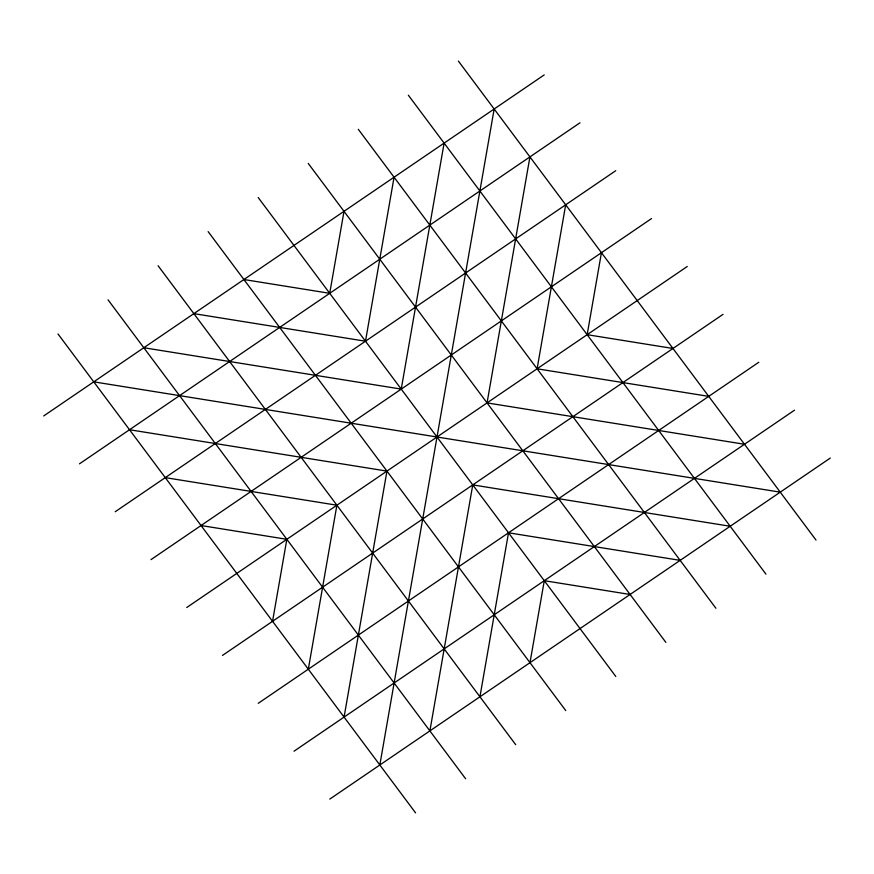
<?xml version="1.0" encoding="UTF-8"?>
<svg xmlns="http://www.w3.org/2000/svg" width="874" height="874" viewBox="0 0 874 874"><rect width="100%" height="100%" fill="white"/><g stroke="black" fill="none" stroke-linecap="round" stroke-linejoin="round"><path stroke-width="1.31" d="M272.557 621.316L286.847 539.313L201.031 525.525M344.017 211.322L329.716 293.314L243.912 279.527M308.314 669.211L336.894 505.205L165.273 477.63M394.065 177.214L365.485 341.21L193.853 313.635M344.072 717.106L386.953 471.108L129.516 429.735M444.112 143.107L401.242 389.105L143.806 347.732M379.829 765.001L494.171 108.999M429.888 730.893L472.758 484.895L730.194 526.268M529.928 156.894L487.047 402.892L744.484 444.265M479.935 696.786L508.515 532.79L680.147 560.365M565.686 204.789L537.106 368.795L708.727 396.37M529.983 662.678L544.284 580.686L630.088 594.473M601.443 252.684L587.153 334.687L672.969 348.475M43.7 415.948L544.218 74.902M79.458 463.843L579.975 122.797M115.215 511.738L615.744 170.692M150.983 559.633L651.501 218.587M186.741 607.517L687.259 266.483M222.499 655.413L723.016 314.367M258.256 703.308L758.785 362.262M294.025 751.203L794.542 410.157M329.782 799.098L830.3 458.052M93.747 381.84L780.253 492.16M458.413 61.114L816.01 540.056M408.355 95.211L765.952 574.163M358.307 129.319L715.904 608.26M308.249 163.427L665.857 642.368M258.201 197.524L615.799 676.476M208.143 231.632L565.751 710.573M158.096 265.74L515.693 744.681M108.048 299.837L465.645 778.789M57.99 333.944L415.587 812.886"/></g></svg>
